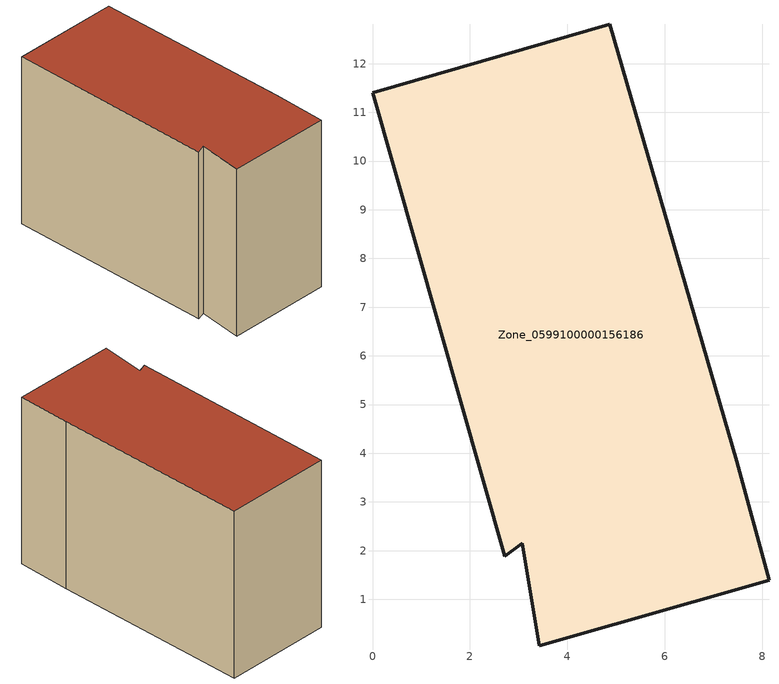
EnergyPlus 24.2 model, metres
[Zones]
Zone_0599100000156186
 floor ground (C_G): 8.14,1.4 3.42,0.05 3.08,2.15 2.71,1.88 0,11.4 4.87,12.81 7.48,3.83 z0
 wall outside (C_F): 8.14,1.4 7.48,3.83 4.87,12.81 0,11.4 2.71,1.88 3.08,2.15 3.42,0.05 8.14,1.4 z0:8.11
 roof outside (C_R): 3.42,0.05 8.14,1.4 7.48,3.83 4.87,12.81 0,11.4 2.71,1.88 3.08,2.15 z8.11
[BUILDING]
Pand.0599100000156186: North Axis=0; Terrain=City; Loads Convergence Tolerance Value=0.04; Temperature Convergence Tolerance Value=0.4; Solar Distribution=FullExterior; Maximum Number of Warmup Days=25; Minimum Number of Warmup Days=1
[Site:Location]
Rotterdam.The.Hague.AP_ZH_NLD Design_Conditions: Latitude=51.96; Longitude=4.45; Time Zone=1; Elevation=-4.5
[SITE:GROUNDTEMPERATURE:BUILDINGSURFACE]
18, 18, 18, 18, 18, 18, 18, 18, 18, 18, 18, 18
[MATERIAL] Thermal Absorptance=0.9; Solar Absorptance=0.7; Visible Absorptance=0.7
Name | Roughness | Thickness | Conductivity | Density | Specific Heat
G.TI.1975-1991 | MediumSmooth | 0.15 | 0.288461 | 540 | 1210
F.TI.1975-1991 | Rough | 0.3 | 0.230769 | 1920 | 840
R.TI.1975-1991 | MediumRough | 0.2 | 0.153846 | 1500 | 1000
[CONSTRUCTION]
C_G: G.TI.1975-1991
C_F: F.TI.1975-1991
C_R: R.TI.1975-1991
[ZONE]
Zone_0599100000156186: Type=1; Multiplier=1; Ceiling Height=Autocalculate; Volume=Autocalculate; Floor Area=autocalculate; Part of Total Floor Area=Yes
[ZONEINFILTRATION:DESIGNFLOWRATE]
Infil_Zone_0599100000156186: Zone or ZoneList or Space or SpaceList=Zone_0599100000156186; Schedule=AlwaysOn; Design Flow Rate Calculation Method=Flow/Area; Flow Rate per Floor Area=0.003; Constant Term Coefficient=1; Temperature Term Coefficient=0; Velocity Term Coefficient=0; Velocity Squared Term Coefficient=0
[HVACTEMPLATE:ZONE:IDEALLOADSAIRSYSTEM]
Zone_0599100000156186: Maximum Heating Supply Air Temperature=50; Minimum Cooling Supply Air Temperature=13; Maximum Heating Supply Air Humidity Ratio=0.0156; Minimum Cooling Supply Air Humidity Ratio=0.0077; Heating Limit=NoLimit; Cooling Limit=NoLimit; Dehumidification Control Type=ConstantSensibleHeatRatio; Cooling Sensible Heat Ratio=0.7; Dehumidification Setpoint=60; Humidification Control Type=None; Humidification Setpoint=30; Outdoor Air Method=None; Outdoor Air Flow Rate per Person=0.00944; Outdoor Air Flow Rate per Zone Floor Area=0; Outdoor Air Flow Rate per Zone=0; Demand Controlled Ventilation Type=None; Outdoor Air Economizer Type=NoEconomizer; Heat Recovery Type=None; Sensible Heat Recovery Effectiveness=0.7; Latent Heat Recovery Effectiveness=0.65
[ZONECONTROL:THERMOSTAT]
ThermostatControl_Zone_0599100000156186: Zone or ZoneList=Zone_0599100000156186; Control Type Schedule=DualSetpointControlType; Control 1=Thermostat_Zone_0599100000156186; Temperature Difference Between Cutout And Setpoint=0
[THERMOSTATSETPOINT:DUALSETPOINT]
Thermostat_Zone_0599100000156186: Heating Setpoint Temperature Schedule=HeatingSetpoint_Zone_0599100000156186; Cooling Setpoint Temperature Schedule=CoolingSetpoint_Zone_0599100000156186
[SCHEDULE:COMPACT]
HeatingSetpoint_Zone_0599100000156186: Through: 12/31, For: AllDays, Until: 24:00, 21
CoolingSetpoint_Zone_0599100000156186: Through: 12/31, For: AllDays, Until: 24:00, 24
DualSetpointControlType: Through: 12/31, For: AllDays, Until: 24:00, 4
AlwaysOn: Through: 12/31, For: AllDays, Until: 24:00, 1
